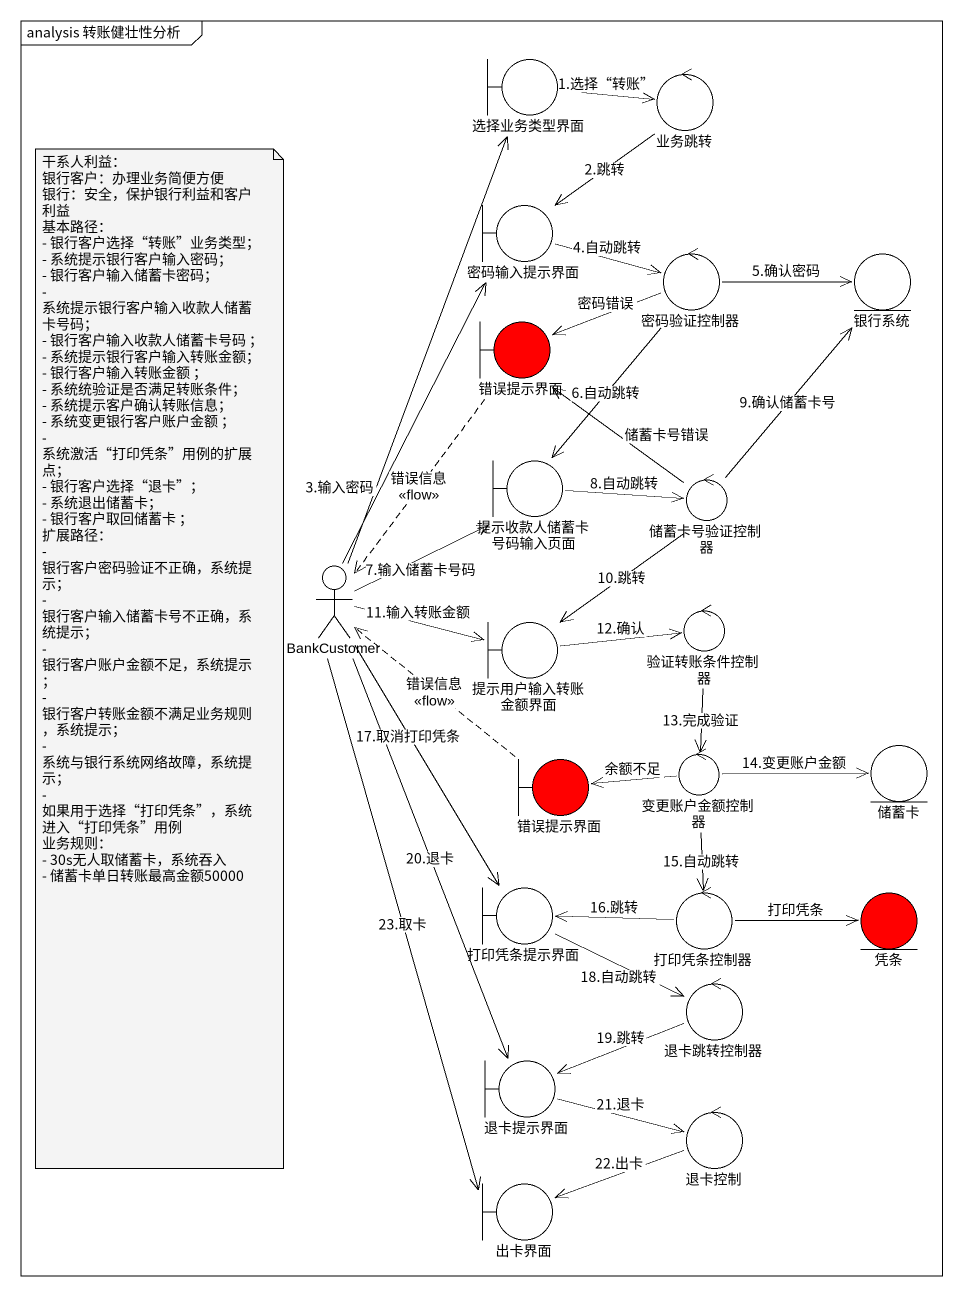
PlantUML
@startuml
mainframe analysis 转账健壮性分析
boundary 选择业务类型界面
control 业务跳转
boundary 密码输入提示界面
control 密码验证控制器
entity 银行系统
boundary 错误提示界面 #FF0000
boundary 提示收款人储蓄卡号码输入页面
control 储蓄卡号验证控制器
actor BankCustomer
boundary 提示用户输入转账金额界面
control 验证转账条件控制器
boundary "错误提示界面" as 错误提示界面_2 #FF0000
control 变更账户金额控制器
entity 储蓄卡
boundary 打印凭条提示界面
control 打印凭条控制器
entity 凭条 #FF0000
control 退卡跳转控制器
boundary 退卡提示界面
control 退卡控制
boundary 出卡界面
选择业务类型界面 -right-> 业务跳转 : 1.选择“转账”
业务跳转 --> 密码输入提示界面 : 2.跳转
密码输入提示界面 -right-> 密码验证控制器 : 4.自动跳转
密码验证控制器 -right-> 银行系统 : 5.确认密码
密码验证控制器 -left-> 错误提示界面 : 密码错误
密码验证控制器 --> 提示收款人储蓄卡号码输入页面 : 6.自动跳转
错误提示界面 ..> BankCustomer : 错误信息\n<<flow>>
提示收款人储蓄卡号码输入页面 -right-> 储蓄卡号验证控制器 : 8.自动跳转
储蓄卡号验证控制器 -up-> 银行系统 : 9.确认储蓄卡号
储蓄卡号验证控制器 -up-> 错误提示界面 : 储蓄卡号错误
储蓄卡号验证控制器 --> 提示用户输入转账金额界面 : 10.跳转
BankCustomer -up-> 选择业务类型界面
BankCustomer -up-> 密码输入提示界面 : 3.输入密码
BankCustomer -right-> 提示收款人储蓄卡号码输入页面 : 7.输入储蓄卡号码
BankCustomer -right-> 提示用户输入转账金额界面 : 11.输入转账金额
BankCustomer --> 打印凭条提示界面 : 17.取消打印凭条
BankCustomer --> 退卡提示界面 : 20.退卡
BankCustomer --> 出卡界面 : 23.取卡
提示用户输入转账金额界面 -right-> 验证转账条件控制器 : 12.确认
验证转账条件控制器 --> 变更账户金额控制器 : 13.完成验证
错误提示界面_2 .up.> BankCustomer : 错误信息\n<<flow>>
变更账户金额控制器 -left-> 错误提示界面_2 : 余额不足
变更账户金额控制器 -right-> 储蓄卡 : 14.变更账户金额
变更账户金额控制器 --> 打印凭条控制器 : 15.自动跳转
打印凭条提示界面 -right-> 退卡跳转控制器 : 18.自动跳转
打印凭条控制器 -left-> 打印凭条提示界面 : 16.跳转
打印凭条控制器 -right-> 凭条 : 打印凭条
退卡跳转控制器 -left-> 退卡提示界面 : 19.跳转
退卡提示界面 -right-> 退卡控制 : 21.退卡
退卡控制 -left-> 出卡界面 : 22.出卡
note as N1
  干系人利益：
  银行客户：办理业务简便方便
  银行：安全，保护银行利益和客户利益
  基本路径：
  - 银行客户选择“转账”业务类型；
  - 系统提示银行客户输入密码；
  - 银行客户输入储蓄卡密码；
  - 系统提示银行客户输入收款人储蓄卡号码；
  - 银行客户输入收款人储蓄卡号码 ；
  - 系统提示银行客户输入转账金额；
  - 银行客户输入转账金额 ；
  - 系统统验证是否满足转账条件；
  - 系统提示客户确认转账信息；
  - 系统变更银行客户账户金额 ；
  - 系统激活“打印凭条”用例的扩展点；
  - 银行客户选择“退卡”；
  - 系统退出储蓄卡；
  - 银行客户取回储蓄卡 ；
  扩展路径：
  - 银行客户密码验证不正确，系统提示；
  - 银行客户输入储蓄卡号不正确，系统提示；
  - 银行客户账户金额不足，系统提示；
  - 银行客户转账金额不满足业务规则，系统提示；
  - 系统与银行系统网络故障，系统提示；
  - 如果用于选择“打印凭条”，系统进入“打印凭条”用例
  业务规则：
  - 30s无人取储蓄卡，系统吞入
  - 储蓄卡单日转账最高金额50000
end note
@enduml
